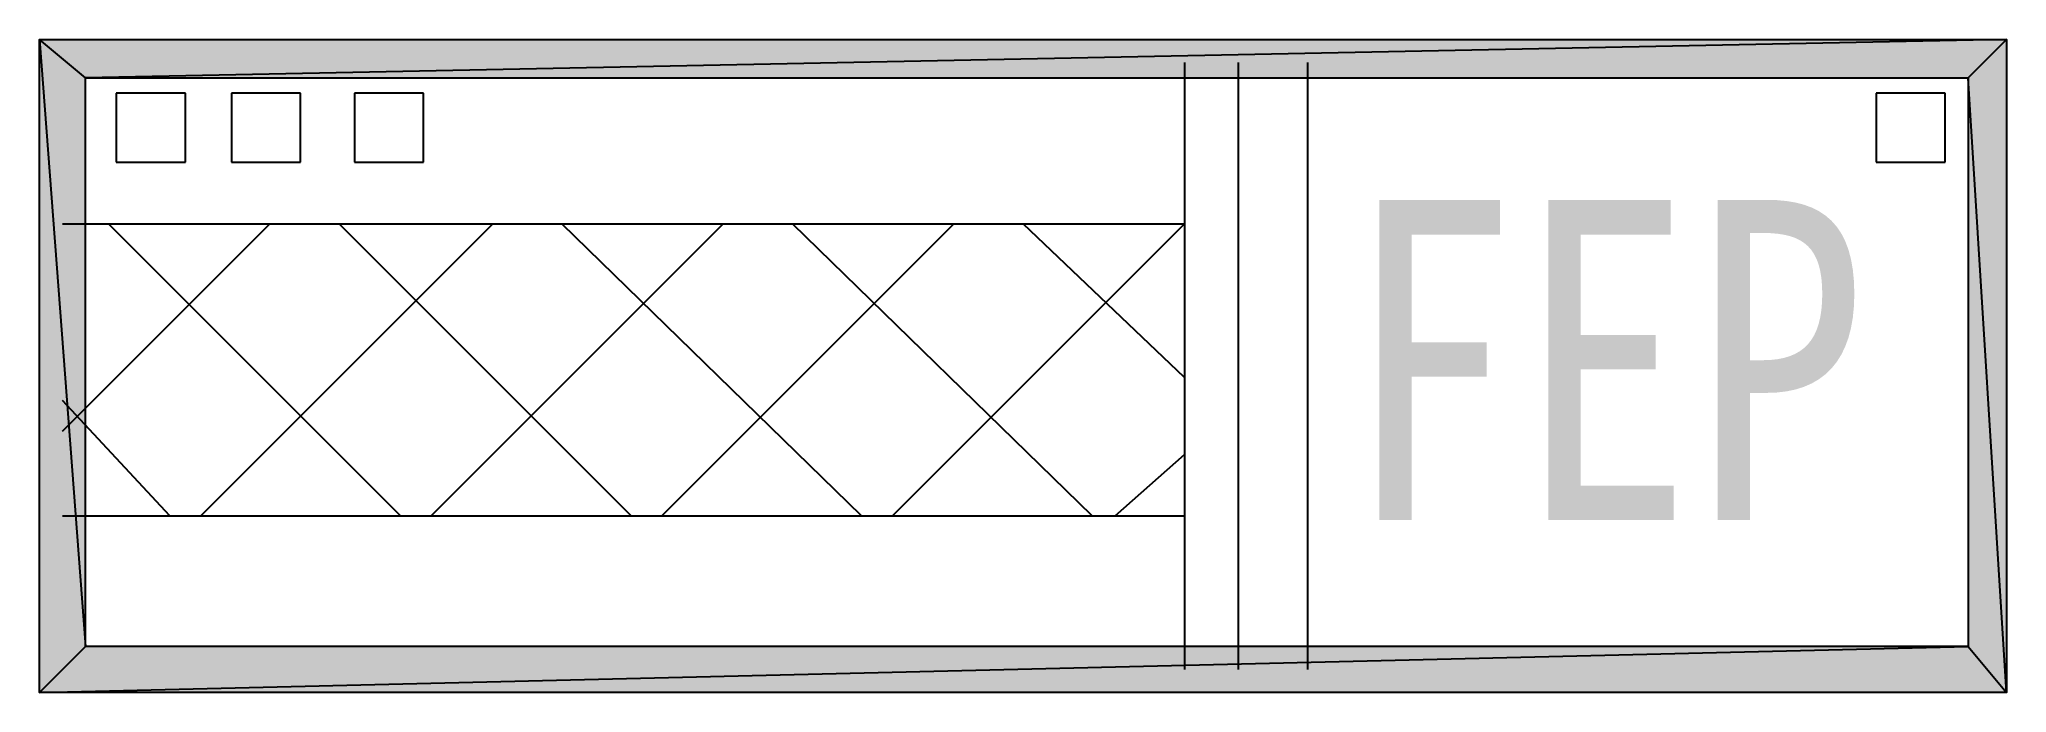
# Model space of a CAD drawing. Header units: inches. Extents: x 0 to 15.4, y 0 to 5.1.
import ezdxf

# ---------------------------------------------------------------- set-up
doc = ezdxf.new("R2010")
doc.units = ezdxf.units.IN
doc.header["$MEASUREMENT"] = 0
doc.styles.add('HZ', font='', dxfattribs={"width": 0.8})
doc.styles.get('HZ').set_extended_font_data('SimSun')

msp = doc.modelspace()

# ---------------------------------------------------------------- hatches: boundary and pattern name
for points in [[(15.36, 5.1), (0.36, 4.8), (0, 5.1)], [(0.36, 4.8), (0, 5.1), (0.36, 0.36)], [(0, 5.1), (0.36, 0.36), (0, 0)], [(15.06, 4.8), (15.36, 5.1), (0.36, 4.8)], [(15.36, 0), (15.06, 4.8), (15.36, 5.1)], [(15.06, 0.36), (15.36, 0), (15.06, 4.8)], [(0.36, 0.36), (0, 0), (15.06, 0.36)], [(0, 0), (15.06, 0.36), (15.36, 0)]]:
    msp.add_hatch(color=7).paths.add_polyline_path(points)

# ---------------------------------------------------------------- linework, layer by layer
at = {"color": 7}
for p, q in [((8.94, 4.92), (8.94, 0.18)), ((9.36, 4.92), (9.36, 0.18)), ((1.14, 4.68), (0.6, 4.68)), ((0.6, 4.68), (0.6, 4.14)), ((1.14, 4.14), (1.14, 4.68)), ((2.04, 4.68), (1.5, 4.68)), ((1.5, 4.68), (1.5, 4.14)), ((2.04, 4.14), (2.04, 4.68)), ((3, 4.68), (2.46, 4.68)), ((2.46, 4.68), (2.46, 4.14)), ((3, 4.14), (3, 4.68)), ((14.88, 4.68), (14.34, 4.68)), ((14.34, 4.68), (14.34, 4.14)), ((14.88, 4.14), (14.88, 4.68)), ((0.6, 4.14), (1.14, 4.14)), ((1.5, 4.14), (2.04, 4.14)), ((2.46, 4.14), (3, 4.14)), ((14.34, 4.14), (14.88, 4.14)), ((0.18, 3.66), (8.94, 3.66)), ((0.18, 2.04), (1.8, 3.66)), ((2.82, 1.38), (0.54, 3.66)), ((1.26, 1.38), (3.54, 3.66)), ((4.62, 1.38), (2.34, 3.66)), ((3.06, 1.38), (5.34, 3.66)), ((6.42, 1.38), (4.08, 3.66)), ((4.86, 1.38), (7.14, 3.66)), ((8.22, 1.38), (5.88, 3.66)), ((6.66, 1.38), (8.94, 3.66)), ((8.94, 2.46), (7.68, 3.66)), ((1.02, 1.38), (0.18, 2.28)), ((8.4, 1.38), (8.94, 1.86))]:
    msp.add_line(p, q, dxfattribs=at)
for points in [[(15.36, 5.1), (0.36, 4.8), (0, 5.1), (15.36, 5.1), (15.36, 5.1)], [(0.36, 4.8), (0, 5.1), (0.36, 0.36), (0.36, 4.8), (0.36, 4.8)], [(0, 5.1), (0.36, 0.36), (0, 0), (0, 5.1), (0, 5.1)], [(15.06, 4.8), (15.36, 5.1), (0.36, 4.8), (15.06, 4.8), (15.06, 4.8)], [(15.36, 0), (15.06, 4.8), (15.36, 5.1), (15.36, 0), (15.36, 0)], [(9.9, 4.92), (9.9, 0.18)], [(15.06, 0.36), (15.36, 0), (15.06, 4.8), (15.06, 0.36), (15.06, 0.36)], [(0.18, 1.38), (8.94, 1.38)], [(0.36, 0.36), (0, 0), (15.06, 0.36), (0.36, 0.36), (0.36, 0.36)], [(0, 0), (15.06, 0.36), (15.36, 0), (0, 0), (0, 0)]]:
    msp.add_lwpolyline(points, dxfattribs=at)

# ---------------------------------------------------------------- texts
at = {"color": 7, "style": 'HZ', "width": 0.8}
msp.add_text('FEP', height=2.5, dxfattribs=at).set_placement((10.187, 1.347))

doc.saveas('drawing.dxf')
